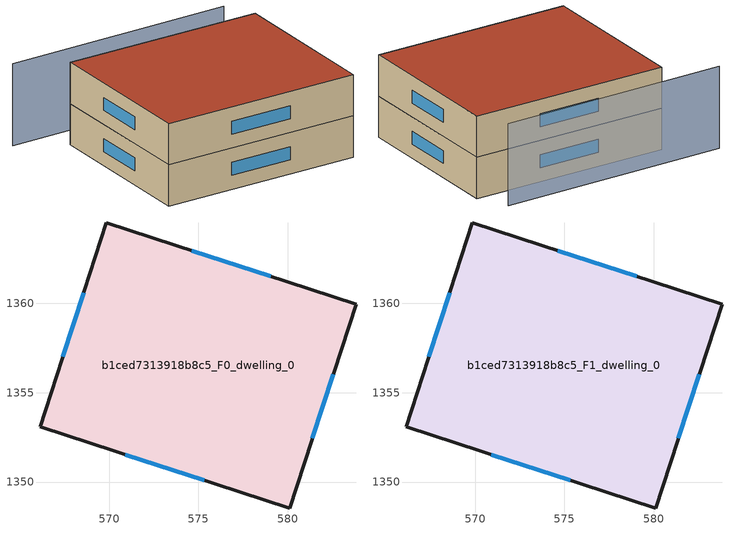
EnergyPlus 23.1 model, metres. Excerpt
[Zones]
b1ced7313918b8c5_F0_dwelling_0
 floor ground (EU_floor_Construction): 583.83,1359.96 580.11,1348.54 566.13,1353.1 569.85,1364.51 z0
 wall outside (EU_wall_Construction): 583.83,1359.96 569.85,1364.51 566.13,1353.1 580.11,1348.54 583.83,1359.96 z0:3
 window (EU_Window_Construction): 579.04,1361.52 574.63,1362.95 / 581.38,1352.45 582.55,1356.05 / 570.91,1351.54 575.32,1350.1 / 568.57,1360.6 567.4,1357 z1.03:1.97
b1ced7313918b8c5_F1_dwelling_0
 floor to b1ced7313918b8c5_F0_dwelling_0 (EU_floor_Construction): 583.82,1359.96 580.11,1348.54 566.13,1353.1 569.85,1364.51 z3
 wall outside (EU_wall_Construction): 583.83,1359.96 569.85,1364.51 566.13,1353.1 580.11,1348.54 583.83,1359.96 z3:6
 window (EU_Window_Construction): 579.04,1361.52 574.63,1362.95 / 581.38,1352.45 582.55,1356.05 / 570.91,1351.54 575.32,1350.1 / 568.57,1360.6 567.4,1357 z4.03:4.97
 roof outside (EU_roof_Construction): 580.11,1348.54 583.83,1359.96 569.85,1364.51 566.13,1353.1 z6
shading: 583.46,1362.36 567.26,1367.36 z0:6
[Building]
EU S2 Campaign: North Axis=0; Terrain=City; Solar Distribution=FullExterior
[Site:Location]
Cape.Town.Intl.AP: Latitude=-33.965; Longitude=18.602; Time Zone=2; Elevation=46
[SizingPeriod:WeatherFileDays]
AnnualSizingPeriod: Begin Month=1; Begin Day of Month=1; End Month=12; End Day of Month=31; Day of Week for Start Day=Monday; Use Weather File Daylight Saving Period=No; Use Weather File Rain and Snow Indicators=No
[MATERIAL]
EU_InternalMass_Material: Roughness=MediumRough; Thickness=0.1; Conductivity=1; Density=1800; Specific Heat=900; Thermal Absorptance=0.9; Solar Absorptance=0.7; Visible Absorptance=0.7
[MATERIAL:NOMASS] Roughness=MediumRough; Thermal Absorptance=0.9; Solar Absorptance=0.7; Visible Absorptance=0.7
Name | Thermal Resistance
EU_wall_NoMass | 0.493876
EU_roof_NoMass | 0.449382
EU_floor_NoMass | 1.25
[WINDOWMATERIAL:SIMPLEGLAZINGSYSTEM]
EU_Window_SimpleGlazing: UFactor=4.4; Solar Heat Gain Coefficient=0.85; Visible Transmittance=0.85
[CONSTRUCTION]
EU_wall_Construction: EU_wall_NoMass
EU_roof_Construction: EU_roof_NoMass
EU_floor_Construction: EU_floor_NoMass
EU_Window_Construction: EU_Window_SimpleGlazing
EU_InternalMass_Construction: EU_InternalMass_Material
[ZONE] Type=1; Multiplier=1; Ceiling Height=autocalculate; Volume=529.397; Floor Area=autocalculate; Part of Total Floor Area=Yes
b1ced7313918b8c5_F0_dwelling_0; b1ced7313918b8c5_F1_dwelling_0
[INTERNALMASS] Construction=EU_InternalMass_Construction; Surface Area=176.466
Name | Zone or ZoneList
b1ced7313918b8c5_F0_dwelling_0_EU_InternalMass | b1ced7313918b8c5_F0_dwelling_0
b1ced7313918b8c5_F1_dwelling_0_EU_InternalMass | b1ced7313918b8c5_F1_dwelling_0
[OTHEREQUIPMENT] Fuel Type=Electricity; Design Level Calculation Method=Watts/Area; Power per Zone Floor Area=1; Fraction Latent=0; Fraction Radiant=0; Fraction Lost=0; Carbon Dioxide Generation Rate=0; EndUse Subcategory=EU_Step8_InternalGains
Name | Zone or ZoneList or Space or SpaceList | Schedule
EU_Step8_InternalGain_b1ced7313918b8c5_F0_dwelling_0_f000 | b1ced7313918b8c5_F0_dwelling_0 | EU_Step8_GainSchedule_b1ced7313918b8c5_F0_dwelling_0_f000
EU_Step8_InternalGain_b1ced7313918b8c5_F1_dwelling_0_f000 | b1ced7313918b8c5_F1_dwelling_0 | EU_Step8_GainSchedule_b1ced7313918b8c5_F1_dwelling_0_f000
[ZONEVENTILATION:DESIGNFLOWRATE] Schedule=EU_AlwaysOn; Design Flow Rate Calculation Method=AirChanges/Hour; Air Changes per Hour=0.64; Ventilation Type=Natural; Fan Pressure Rise=0; Fan Total Efficiency=1; Constant Term Coefficient=1; Temperature Term Coefficient=0; Velocity Term Coefficient=0; Velocity Squared Term Coefficient=0; Minimum Indoor Temperature=-100; Maximum Indoor Temperature=100; Delta Temperature=-100; Minimum Outdoor Temperature=-100; Maximum Outdoor Temperature=100; Maximum Wind Speed=40
Name | Zone or ZoneList or Space or SpaceList
EU_ConstantAir_b1ced7313918b8c5_F0_dwelling_0 | b1ced7313918b8c5_F0_dwelling_0
EU_ConstantAir_b1ced7313918b8c5_F1_dwelling_0 | b1ced7313918b8c5_F1_dwelling_0
[HVACTEMPLATE:THERMOSTAT] Constant Heating Setpoint=20; Constant Cooling Setpoint=50
EU_HeatOnly_b1ced7313918b8c5_F0_dwelling_0; EU_HeatOnly_b1ced7313918b8c5_F1_dwelling_0
[HVACTEMPLATE:ZONE:IDEALLOADSAIRSYSTEM] System Availability Schedule=EU_AlwaysOn; Maximum Heating Supply Air Temperature=50; Minimum Cooling Supply Air Temperature=13; Maximum Heating Supply Air Humidity Ratio=0.0156; Minimum Cooling Supply Air Humidity Ratio=0.0077; Heating Limit=NoLimit; Cooling Limit=NoLimit; Heating Availability Schedule=EU_AlwaysOn; Cooling Availability Schedule=EU_CoolingOff; Dehumidification Control Type=ConstantSensibleHeatRatio; Cooling Sensible Heat Ratio=0.7; Dehumidification Setpoint=60; Humidification Control Type=None; Humidification Setpoint=30; Outdoor Air Method=None; Outdoor Air Flow Rate per Person=0.00944; Outdoor Air Flow Rate per Zone Floor Area=0; Outdoor Air Flow Rate per Zone=0; Demand Controlled Ventilation Type=None; Outdoor Air Economizer Type=NoEconomizer; Heat Recovery Type=None; Sensible Heat Recovery Effectiveness=0.7; Latent Heat Recovery Effectiveness=0.65
Name | Template Thermostat
b1ced7313918b8c5_F0_dwelling_0 | EU_HeatOnly_b1ced7313918b8c5_F0_dwelling_0
b1ced7313918b8c5_F1_dwelling_0 | EU_HeatOnly_b1ced7313918b8c5_F1_dwelling_0
[SIZING:ZONE] Zone Cooling Design Supply Air Temperature Input Method=SupplyAirTemperature; Zone Cooling Design Supply Air Temperature=13; Zone Heating Design Supply Air Temperature Input Method=SupplyAirTemperature; Zone Heating Design Supply Air Temperature=50; Zone Cooling Design Supply Air Humidity Ratio=0.008; Zone Heating Design Supply Air Humidity Ratio=0.008; Cooling Design Air Flow Method=DesignDay; Cooling Design Air Flow Rate=0; Cooling Minimum Air Flow per Zone Floor Area=0.000762; Cooling Minimum Air Flow=0; Cooling Minimum Air Flow Fraction=0.2; Heating Design Air Flow Method=DesignDay; Heating Design Air Flow Rate=0; Heating Maximum Air Flow per Zone Floor Area=0.002032; Heating Maximum Air Flow=0.141576; Heating Maximum Air Flow Fraction=0.3; Account for Dedicated Outdoor Air System=No; Dedicated Outdoor Air System Control Strategy=NeutralSupplyAir; Dedicated Outdoor Air Low Setpoint Temperature for Design=autosize; Dedicated Outdoor Air High Setpoint Temperature for Design=autosize; Zone Load Sizing Method=Sensible Load Only No Latent Load; Zone Latent Cooling Design Supply Air Humidity Ratio Input Method=HumidityRatioDifference; Zone Cooling Design Supply Air Humidity Ratio Difference=0.005; Zone Latent Heating Design Supply Air Humidity Ratio Input Method=HumidityRatioDifference; Zone Humidification Design Supply Air Humidity Ratio Difference=0.005
b1ced7313918b8c5_F0_dwelling_0; b1ced7313918b8c5_F1_dwelling_0
[SCHEDULE:CONSTANT]
Name | Hourly Value
EU_AlwaysOn | 1
EU_CoolingOff | 0
[SCHEDULE:FILE] Column Number=1; Rows to Skip at Top=0; Number of Hours of Data=8760; Column Separator=Comma; Interpolate to Timestep=No; Minutes per Item=60; Adjust Schedule for Daylight Savings=Yes
Name | File
EU_Step8_GainSchedule_b1ced7313918b8c5_F0_dwelling_0_f000 | ../../schedules/b1ced7313918b8c5/b1ced7313918b8c5_F0_dwelling_0_f000_gain.csv
EU_Step8_GainSchedule_b1ced7313918b8c5_F1_dwelling_0_f000 | ../../schedules/b1ced7313918b8c5/b1ced7313918b8c5_F1_dwelling_0_f000_gain.csv
